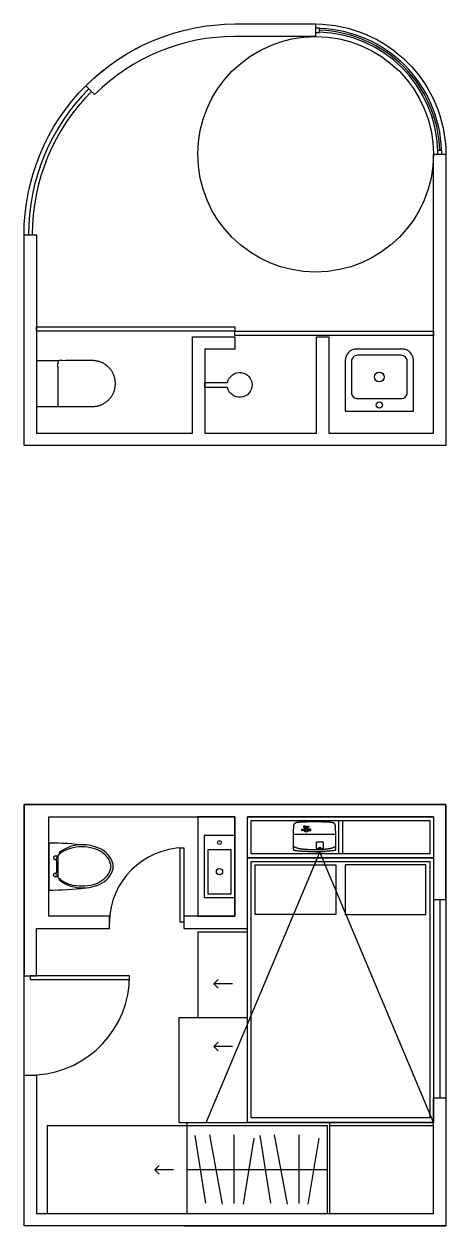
# Model space of a CAD drawing. Header units: millimetres. Extents: x 2.7 to 51.7, y -12.6 to 38.4.
# Drawn here: x 41 to 44.65, y 27.97 to 38.37 of the extents above; entities that cross this region are included whole.
import ezdxf

# ---------------------------------------------------------------- set-up
doc = ezdxf.new("R2010")
doc.units = ezdxf.units.MM
for name, color, linetype in [('discontinua', 2, 'Continuous'), ('mobiliario', 5, 'Continuous'), ('muro', 7, 'Continuous'), ('puerta', 9, 'Continuous'), ('ventanas', 6, 'Continuous')]:
    doc.layers.add(name, color=color, linetype=linetype)
doc.layers.add('outline', color=3, linetype='Continuous', true_color=0x00ff00)

msp = doc.modelspace()

# ---------------------------------------------------------------- linework, layer by layer
at = {"layer": 'discontinua'}
for p in [(42.579, 28.862), (44.546, 28.862)]:
    msp.add_line(p, (43.563, 31.203), dxfattribs=at)
at = {"layer": 'discontinua', "ltscale": 0.01}
for p, q in [((42.645, 30.061), (42.683, 30.099)), ((42.806, 30.061), (42.645, 30.061)), ((42.645, 30.061), (42.683, 30.023)), ((42.345, 28.862), (42.345, 29.77)), ((42.345, 29.77), (42.506, 29.77)), ((42.645, 29.518), (42.683, 29.556)), ((42.806, 29.518), (42.645, 29.518)), ((42.645, 29.518), (42.683, 29.481)), ((41.203, 28.834), (42.415, 28.834)), ((41.203, 28.834), (41.203, 28.072)), ((42.135, 28.451), (42.173, 28.489)), ((42.296, 28.451), (42.135, 28.451)), ((42.135, 28.451), (42.173, 28.413))]:
    msp.add_line(p, q, dxfattribs=at)
msp.add_lwpolyline([(42.935, 30.509), (42.506, 30.509), (42.506, 29.77), (42.935, 29.77)], dxfattribs=at)
for centre, radius, start, end in [((42.391, 30.59), 0.649, 90.4712, 179.5288), ((41.057, 30.131), 0.859, 273.5763, 0)]:
    msp.add_arc(centre, radius, start, end, dxfattribs=at)
at = {"layer": 'mobiliario'}
for p, q in [((41.11, 35.458), (41.294, 35.458)), ((44.546, 31.508), (42.935, 31.508)), ((43.725, 31.476), (43.725, 31.186)), ((43.757, 31.476), (43.757, 31.186)), ((41.218, 31.283), (41.218, 30.874)), ((42.415, 28.862), (44.546, 28.862)), ((42.415, 28.834), (42.415, 28.862)), ((42.415, 28.834), (43.626, 28.834)), ((43.65, 28.072), (43.65, 28.862)), ((43.65, 28.834), (44.546, 28.834)), ((42.481, 28.749), (42.573, 28.163)), ((42.607, 28.755), (42.717, 28.154)), ((42.819, 28.755), (42.819, 28.161)), ((42.992, 28.726), (42.898, 28.154)), ((43.042, 28.749), (43.134, 28.163)), ((43.168, 28.755), (43.279, 28.154)), ((43.38, 28.755), (43.38, 28.161)), ((43.553, 28.726), (43.459, 28.154)), ((43.626, 28.451), (42.415, 28.451)), ((42.389, 27.965), (44.653, 27.965))]:
    msp.add_line(p, q, dxfattribs=at)
at = {"layer": 'mobiliario', "ltscale": 0.01}
msp.add_line((42.345, 28.862), (42.935, 28.862), dxfattribs=at)
at = {"layer": 'mobiliario'}
for points in [[(44.077, 35.021), (44.372, 35.021), (44.372, 35.46, 0.414214), (44.274, 35.558), (44.077, 35.558), (43.88, 35.558, 0.414214), (43.782, 35.46), (43.782, 35.021)], [(44.077, 35.129), (44.265, 35.129, 0.414214), (44.318, 35.182), (44.318, 35.451, 0.414214), (44.265, 35.504), (44.077, 35.504), (43.889, 35.504, 0.414214), (43.835, 35.451), (43.835, 35.182, 0.414214), (43.889, 35.129)], [(42.764, 35.226), (42.567, 35.226), (42.567, 35.269), (42.764, 35.269, -9.898979)], [(44.077, 35.274, -1), (44.077, 35.359, -1)], [(44.077, 35.047, -1), (44.077, 35.101, -1)]]:
    msp.add_lwpolyline(points, format="xyb", close=True, dxfattribs=at)
for points in [[(42.506, 31.508), (42.506, 30.649), (42.828, 30.649), (42.828, 31.508)], [(42.935, 31.508), (44.546, 31.508), (44.546, 31.154), (42.935, 31.154)], [(42.968, 31.476), (44.514, 31.476), (44.514, 31.186), (42.968, 31.186)], [(42.828, 30.81), (42.828, 31.347), (42.56, 31.347), (42.56, 30.81)], [(42.796, 30.842), (42.796, 31.223), (42.592, 31.223), (42.592, 30.842)], [(43.553, 31.241), (43.571, 31.241), (43.571, 31.238), (43.553, 31.238)], [(42.935, 31.154), (44.546, 31.154), (44.546, 28.862), (42.935, 28.862)], [(42.968, 31.121), (44.514, 31.121), (44.514, 28.901), (42.968, 28.901)], [(43.7, 30.662), (43.002, 30.662), (43.002, 31.092), (43.7, 31.092)], [(43.782, 30.662), (44.48, 30.662), (44.48, 31.092), (43.782, 31.092)]]:
    msp.add_lwpolyline(points, close=True, dxfattribs=at)
for points in [[(43.335, 31.358), (43.516, 31.358), (43.697, 31.358)], [(41.287, 31.029), (41.287, 31.128)], [(41.297, 30.983), (41.297, 31.174)], [(42.415, 28.072), (42.415, 28.834), (43.626, 28.834), (43.626, 28.072)]]:
    msp.add_lwpolyline(points, dxfattribs=at)
for points in [[(41.218, 31.283, -0.030761), (41.534, 31.264)], [(41.504, 30.909, 0.068564), (41.603, 30.922, 0.080689), (41.68, 30.958, 0.107047), (41.736, 31.017, 0.137952), (41.754, 31.078, 0.137952), (41.736, 31.14, 0.107047), (41.68, 31.198, 0.080689), (41.603, 31.234, 0.068564), (41.504, 31.248, 0.068564), (41.404, 31.234, 0.080689), (41.327, 31.198, 0.049741), (41.297, 31.174, 0.137952)], [(41.534, 31.264, 0.197511), (41.308, 31.198), (41.315, 31.19)], [(41.774, 31.078, 0.135271), (41.755, 31.146, 0.106902), (41.695, 31.211, 0.081908), (41.611, 31.251, 0.059006), (41.521, 31.266, 0.070136)], [(41.297, 31.167), (41.269, 31.167, 0.788198), (41.269, 31.137), (41.282, 31.137)], [(41.297, 31.155), (41.288, 31.155, 0.414214), (41.282, 31.149), (41.282, 31.133, 0.414214), (41.288, 31.128), (41.297, 31.128)], [(41.297, 30.989), (41.269, 30.989, -0.788198), (41.269, 31.019), (41.282, 31.019)], [(41.297, 31.002), (41.288, 31.002, -0.414214), (41.282, 31.008), (41.282, 31.024, -0.414214), (41.288, 31.029), (41.297, 31.029)], [(41.521, 30.891, 0.059006), (41.611, 30.906, 0.081908), (41.695, 30.946, 0.106902), (41.755, 31.01, 0.135271), (41.774, 31.078, 0.135271)], [(41.297, 30.983, 0.049741), (41.327, 30.958, 0.080689), (41.404, 30.922, 0.068564), (41.504, 30.909, 0.068564)], [(41.521, 30.891, -0.186192), (41.308, 30.959), (41.315, 30.967)], [(41.218, 30.874, 0.030761), (41.534, 30.892)], [(41.534, 30.892, -0.010918), (41.521, 30.891)]]:
    msp.add_lwpolyline(points, format="xyb", dxfattribs=at)
for centre, radius in [((43.526, 37.245), 1.02), ((43.411, 31.395), 0.00737), ((43.445, 31.395), 0.0189), ((43.445, 31.395), 0.00808), ((42.694, 31.285), 0.0161), ((42.694, 31.033), 0.0273)]:
    msp.add_circle(centre, radius, dxfattribs=at)
for points, weights, knots in [([(41.11, 35.061), (41.202, 35.061), (41.294, 35.061), (41.444, 35.061), (41.595, 35.061), (41.71, 35.061), (41.767, 35.16), (41.824, 35.259), (41.767, 35.359), (41.71, 35.458), (41.595, 35.458), (41.444, 35.458), (41.294, 35.458), (41.294, 35.259), (41.294, 35.061)], [1, 1, 1, 1, 1, 0.866025403784, 1, 0.866025403784, 1, 0.866025403784, 1, 1, 1, 1, 1], [0, 0, 0, 1, 1, 2, 2, 3.047198, 3.047198, 4.094395, 4.094395, 5.141593, 5.141593, 6.141593, 6.141593, 7.141593, 7.141593, 7.141593]), ([(43.516, 31.204), (43.529, 31.204), (43.635, 31.209), (43.692, 31.216), (43.696, 31.216), (43.696, 31.219), (43.698, 31.269), (43.698, 31.341), (43.695, 31.416), (43.695, 31.437), (43.682, 31.461), (43.649, 31.463), (43.579, 31.467), (43.516, 31.467), (43.453, 31.467), (43.383, 31.463), (43.35, 31.461), (43.337, 31.437), (43.336, 31.416), (43.334, 31.341), (43.334, 31.269), (43.336, 31.219), (43.336, 31.216), (43.339, 31.216), (43.396, 31.209), (43.503, 31.204), (43.516, 31.204)], [1, 1, 1, 1, 0.763615661998, 1, 1, 1, 1, 1, 1, 1, 1, 1, 1, 1, 1, 1, 1, 1, 1, 1, 0.763615661998, 1, 1, 1, 1], [0, 0, 0, 0.310948, 0.613273, 0.613273, 0.631994, 0.631994, 0.972833, 1.313657, 1.313657, 1.451083, 1.588509, 1.588509, 2.058485, 2.058485, 2.528462, 2.528462, 2.665888, 2.803314, 2.803314, 3.144138, 3.484976, 3.484976, 3.503698, 3.503698, 3.806023, 4.116971, 4.116971, 4.116971]), ([(43.423, 31.418), (43.422, 31.418), (43.422, 31.42), (43.422, 31.423), (43.422, 31.426), (43.422, 31.427), (43.423, 31.427), (43.428, 31.427), (43.433, 31.427), (43.435, 31.427), (43.435, 31.426), (43.435, 31.423), (43.435, 31.42), (43.435, 31.418), (43.433, 31.418), (43.428, 31.418), (43.423, 31.418)], [1, 0.707106781187, 1, 1, 1, 0.707106781187, 1, 1, 1, 0.707106781187, 1, 1, 1, 0.707106781187, 1, 1, 1], [0, 0, 0, 0.0068764, 0.0068764, 0.0363016, 0.0363016, 0.043178, 0.043178, 0.06144, 0.06144, 0.0683163, 0.0683163, 0.0977415, 0.0977415, 0.1046179, 0.1046179, 0.1228799, 0.1228799, 0.1228799]), ([(43.45, 31.418), (43.451, 31.418), (43.451, 31.42), (43.451, 31.423), (43.451, 31.426), (43.451, 31.427), (43.45, 31.427), (43.445, 31.427), (43.44, 31.427), (43.438, 31.427), (43.438, 31.426), (43.438, 31.423), (43.438, 31.42), (43.438, 31.418), (43.44, 31.418), (43.445, 31.418), (43.45, 31.418)], [1, 0.707106781187, 1, 1, 1, 0.707106781187, 1, 1, 1, 0.707106781187, 1, 1, 1, 0.707106781187, 1, 1, 1], [0, 0, 0, 0.0068764, 0.0068764, 0.0363016, 0.0363016, 0.043178, 0.043178, 0.06144, 0.06144, 0.0683163, 0.0683163, 0.0977415, 0.0977415, 0.1046179, 0.1046179, 0.1228799, 0.1228799, 0.1228799]), ([(43.466, 31.418), (43.468, 31.418), (43.468, 31.42), (43.468, 31.423), (43.468, 31.426), (43.468, 31.427), (43.466, 31.427), (43.461, 31.427), (43.456, 31.427), (43.455, 31.427), (43.455, 31.426), (43.455, 31.423), (43.455, 31.42), (43.455, 31.418), (43.456, 31.418), (43.461, 31.418), (43.466, 31.418)], [1, 0.707106781187, 1, 1, 1, 0.707106781187, 1, 1, 1, 0.707106781187, 1, 1, 1, 0.707106781187, 1, 1, 1], [0, 0, 0, 0.0068764, 0.0068764, 0.0363016, 0.0363016, 0.043178, 0.043178, 0.06144, 0.06144, 0.0683163, 0.0683163, 0.0977415, 0.0977415, 0.1046179, 0.1046179, 0.1228799, 0.1228799, 0.1228799]), ([(43.482, 31.4), (43.485, 31.4), (43.485, 31.397), (43.485, 31.395), (43.485, 31.392), (43.485, 31.389), (43.482, 31.389), (43.477, 31.389), (43.473, 31.389), (43.47, 31.389), (43.47, 31.392), (43.47, 31.395), (43.47, 31.397), (43.47, 31.4), (43.473, 31.4), (43.477, 31.4), (43.482, 31.4)], [1, 0.707106781187, 1, 1, 1, 0.707106781187, 1, 1, 1, 0.707106781187, 1, 1, 1, 0.707106781187, 1, 1, 1], [0, 0, 0, 0.0188616, 0.0188616, 0.0267167, 0.0267167, 0.0455783, 0.0455783, 0.0737154, 0.0737154, 0.092577, 0.092577, 0.1004321, 0.1004321, 0.1192937, 0.1192937, 0.1474308, 0.1474308, 0.1474308]), ([(43.587, 31.289), (43.594, 31.289), (43.594, 31.282), (43.594, 31.261), (43.594, 31.241), (43.594, 31.234), (43.587, 31.234), (43.562, 31.234), (43.537, 31.234), (43.53, 31.234), (43.53, 31.241), (43.53, 31.261), (43.53, 31.282), (43.53, 31.289), (43.537, 31.289), (43.562, 31.289), (43.587, 31.289)], [1, 0.707106781187, 1, 1, 1, 0.707106781187, 1, 1, 1, 0.707106781187, 1, 1, 1, 0.707106781187, 1, 1, 1], [0, 0, 0, 0.0380596, 0.0380596, 0.1783518, 0.1783518, 0.2164115, 0.2164115, 0.3876054, 0.3876054, 0.4256651, 0.4256651, 0.5659573, 0.5659573, 0.6040169, 0.6040169, 0.7752109, 0.7752109, 0.7752109])]:
    msp.add_rational_spline(points, weights, degree=2, knots=knots, dxfattribs=at)
msp.add_open_spline([(43.335, 31.254), (43.355, 31.239), (43.414, 31.229), (43.48, 31.224), (43.516, 31.224), (43.552, 31.224), (43.618, 31.229), (43.677, 31.239), (43.697, 31.254)], degree=2, knots=[-0.64861, -0.64861, -0.64861, -0.432406, -0.216203, 0, 0, 0.216203, 0.432406, 0.64861, 0.64861, 0.64861], dxfattribs=at)
msp.add_open_spline([(43.606, 31.207), (43.591, 31.204), (43.56, 31.203), (43.528, 31.203), (43.519, 31.204)], degree=2, dxfattribs=at)
at = {"layer": 'muro', "ltscale": 0.01}
msp.add_line((44.653, 30.792), (44.653, 29.075), dxfattribs=at)
at = {"layer": 'muro'}
msp.add_line((41.11, 30.131), (41.11, 30.542), dxfattribs=at)
msp.add_lwpolyline([(41.538, 37.838, -0.198912), (42.828, 38.373), (43.526, 38.373), (43.526, 38.265), (42.828, 38.265, 0.198912), (41.614, 37.762)], format="xyb", close=True, dxfattribs=at)
for points in [[(42.567, 34.83), (43.533, 34.83), (43.533, 35.665), (43.64, 35.665), (43.64, 34.83), (44.546, 34.83), (44.546, 36.548), (44.546, 37.245), (44.653, 37.245), (44.653, 36.548), (44.653, 34.723), (42.828, 34.723), (41.003, 34.723), (41.003, 36.548), (41.11, 36.548), (41.11, 34.83), (42.459, 34.83), (42.459, 35.665), (42.567, 35.665), (42.828, 35.665), (42.828, 35.558), (42.567, 35.558)], [(42.935, 31.508), (44.546, 31.508), (44.546, 30.792), (44.653, 30.792), (44.653, 31.615), (41.003, 31.615), (41.003, 30.131), (41.11, 30.131), (41.11, 30.542), (41.742, 30.542), (41.742, 30.649), (41.218, 30.649), (41.218, 31.508), (42.828, 31.508), (42.828, 30.649), (42.386, 30.649), (42.386, 30.542), (42.935, 30.542)], [(41.11, 29.272), (41.11, 28.072), (44.546, 28.072), (44.546, 29.075), (44.653, 29.075), (44.653, 27.965), (41.003, 27.965), (41.003, 29.272)]]:
    msp.add_lwpolyline(points, close=True, dxfattribs=at)
at = {"layer": 'outline'}
msp.add_lwpolyline([(41.003, 36.548, -0.414214), (42.828, 38.373), (43.526, 38.373, -0.410222), (44.653, 37.245), (44.653, 34.723), (41.003, 34.723)], format="xyb", close=True, dxfattribs=at)
msp.add_lwpolyline([(41.003, 31.615), (44.653, 31.615), (44.653, 27.965), (41.003, 27.965)], close=True, dxfattribs=at)
at = {"layer": 'puerta'}
msp.add_line((42.354, 31.078), (42.354, 31.078), dxfattribs=at)
for points in [[(41.11, 35.751), (42.828, 35.751), (42.828, 35.714), (41.11, 35.714)], [(42.828, 35.714), (44.546, 35.714), (44.546, 35.676), (42.828, 35.676)], [(42.386, 30.595), (42.354, 30.595), (42.354, 31.239), (42.386, 31.239)], [(41.057, 30.131), (41.057, 30.099), (41.916, 30.099), (41.916, 30.131)]]:
    msp.add_lwpolyline(points, close=True, dxfattribs=at)
for radius in [1.787, 1.755]:
    msp.add_arc((42.828, 36.548), radius, 135, 180, dxfattribs=at)
at = {"layer": 'ventanas', "ltscale": 0.01}
msp.add_line((44.599, 30.792), (44.599, 29.075), dxfattribs=at)
at = {"layer": 'ventanas'}
for points in [[(43.558, 38.3), (43.558, 38.338), (43.526, 38.338), (43.526, 38.3)], [(44.581, 37.245), (44.618, 37.245), (44.618, 37.278), (44.581, 37.278)]]:
    msp.add_lwpolyline(points, close=True, dxfattribs=at)
for radius in [1.075, 1.059, 1.091]:
    msp.add_arc((43.525, 37.244), radius, 1.7939, 88.2061, dxfattribs=at)

doc.saveas('drawing.dxf')
